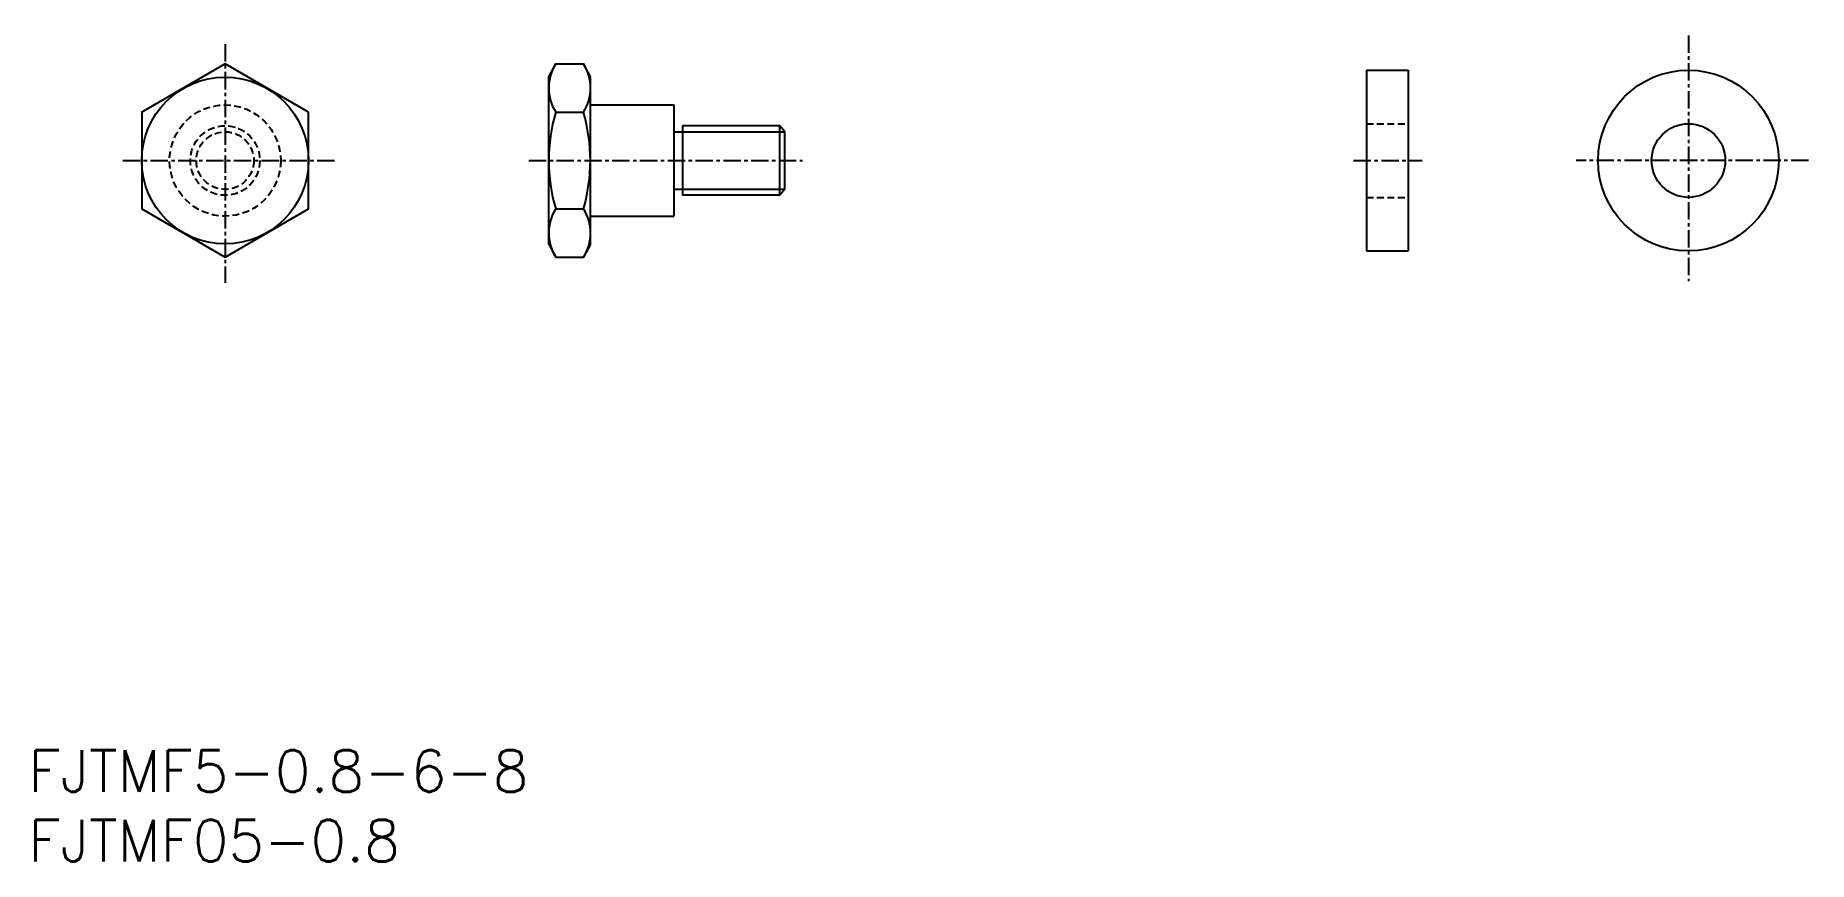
# Model space of a CAD drawing. Extents: x 67 to 195, y 64 to 123.
import ezdxf
from ezdxf.enums import TextEntityAlignment as Align

# ---------------------------------------------------------------- set-up
doc = ezdxf.new("R2010")
doc.units = 0
doc.linetypes.add('CENTER', pattern=[2, 1.25, -0.25, 0.25, -0.25])
doc.linetypes.add('DASHED', pattern=[0.75, 0.5, -0.25])
doc.layers.get('0').update_dxf_attribs({"linetype": 'CONTINUOUS'})
doc.layers.add('CENTER', color=1, linetype='CENTER')
doc.styles.get("Standard").update_dxf_attribs({"font": 'txt.shx', "bigfont": 'extfont.shx'})

msp = doc.modelspace()

# ---------------------------------------------------------------- linework, layer by layer
at = {"color": 7, "linetype": 'CONTINUOUS'}
for p, q in [((103.89, 120.25), (104.4, 121.17)), ((103.89, 108.2), (103.89, 120.25)), ((104.4, 121.17), (106.39, 121.17)), ((106.89, 120.25), (106.39, 121.17)), ((106.89, 108.2), (106.89, 120.25)), ((106.89, 108.2), (106.89, 120.25)), ((162.75, 120.72), (165.75, 120.72)), ((104.4, 117.7), (106.39, 117.7)), ((106.89, 118.22), (112.89, 118.22)), ((112.89, 118.22), (112.89, 110.22)), ((120.52, 116.72), (113.53, 116.72)), ((113.53, 116.72), (113.53, 111.72)), ((120.52, 111.72), (120.52, 116.72)), ((120.89, 116.29), (120.52, 116.72)), ((120.89, 112.16), (120.89, 116.29)), ((120.52, 111.72), (113.53, 111.72)), ((120.89, 112.16), (120.52, 111.72)), ((104.4, 110.74), (106.39, 110.74)), ((106.89, 110.22), (112.89, 110.22)), ((103.89, 108.2), (104.4, 107.27)), ((104.4, 107.27), (106.39, 107.27)), ((106.89, 108.2), (106.39, 107.27)), ((162.75, 107.72), (165.75, 107.72))]:
    msp.add_line(p, q, dxfattribs=at)
for p, q in [((162.75, 120.72), (162.75, 107.72)), ((165.75, 120.72), (165.75, 107.72))]:
    msp.add_line(p, q)
at = {"color": 3, "linetype": 'CONTINUOUS'}
for p, q in [((112.89, 116.29), (120.89, 116.29)), ((112.89, 112.16), (120.89, 112.16))]:
    msp.add_line(p, q, dxfattribs=at)
at = {"color": 3, "linetype": 'DASHED'}
for p, q in [((162.75, 116.87), (165.75, 116.87)), ((162.75, 111.57), (165.75, 111.57))]:
    msp.add_line(p, q, dxfattribs=at)
at = {"color": 7, "linetype": 'CONTINUOUS'}
msp.add_lwpolyline([(86.6, 117.69), (80.6, 121.17), (74.6, 117.69), (74.6, 110.76), (80.6, 107.27), (86.6, 110.76)], close=True, dxfattribs=at)
for centre, radius in [((80.6, 114.22), 6), ((185.92, 114.22), 6.5), ((185.92, 114.22), 2.65)]:
    msp.add_circle(centre, radius, dxfattribs=at)
at = {"color": 3, "linetype": 'DASHED'}
for radius in [4, 2.5, 2.07]:
    msp.add_circle((80.6, 114.22), radius, dxfattribs=at)
at = {"color": 7, "linetype": 'CONTINUOUS'}
for centre, radius, start, end in [((107.13, 119.44), 3.24, 147.5651, 212.4349), ((103.66, 119.44), 3.24, 327.5651, 32.4349), ((116.14, 114.22), 12.25, 163.4957, 196.5043), ((94.64, 114.22), 12.25, 343.4957, 16.5043), ((107.13, 109.01), 3.24, 147.5651, 212.4349), ((103.66, 109.01), 3.24, 327.5651, 32.4349)]:
    msp.add_arc(centre, radius, start, end, dxfattribs=at)
at = {"layer": 'CENTER', "color": 1, "linetype": 'CENTER'}
for p, q in [((80.6, 122.59), (80.6, 105.42)), ((185.92, 123.22), (185.92, 105.55)), ((73.23, 114.22), (88.49, 114.22)), ((102.46, 114.22), (122.16, 114.22)), ((161.82, 114.22), (166.75, 114.22)), ((194.56, 114.22), (177.83, 114.22))]:
    msp.add_line(p, q, dxfattribs=at)

# ---------------------------------------------------------------- texts
at = {"color": 7, "linetype": 'CONTINUOUS'}
for s, p in [('FJTMF5-0.8-6-8', (66.44, 70.31)), ('FJTMF05-0.8', (66.44, 65.31))]:
    msp.add_text(s, height=3, dxfattribs=at).set_placement(p, align=Align.MIDDLE_LEFT)

doc.saveas('drawing.dxf')
